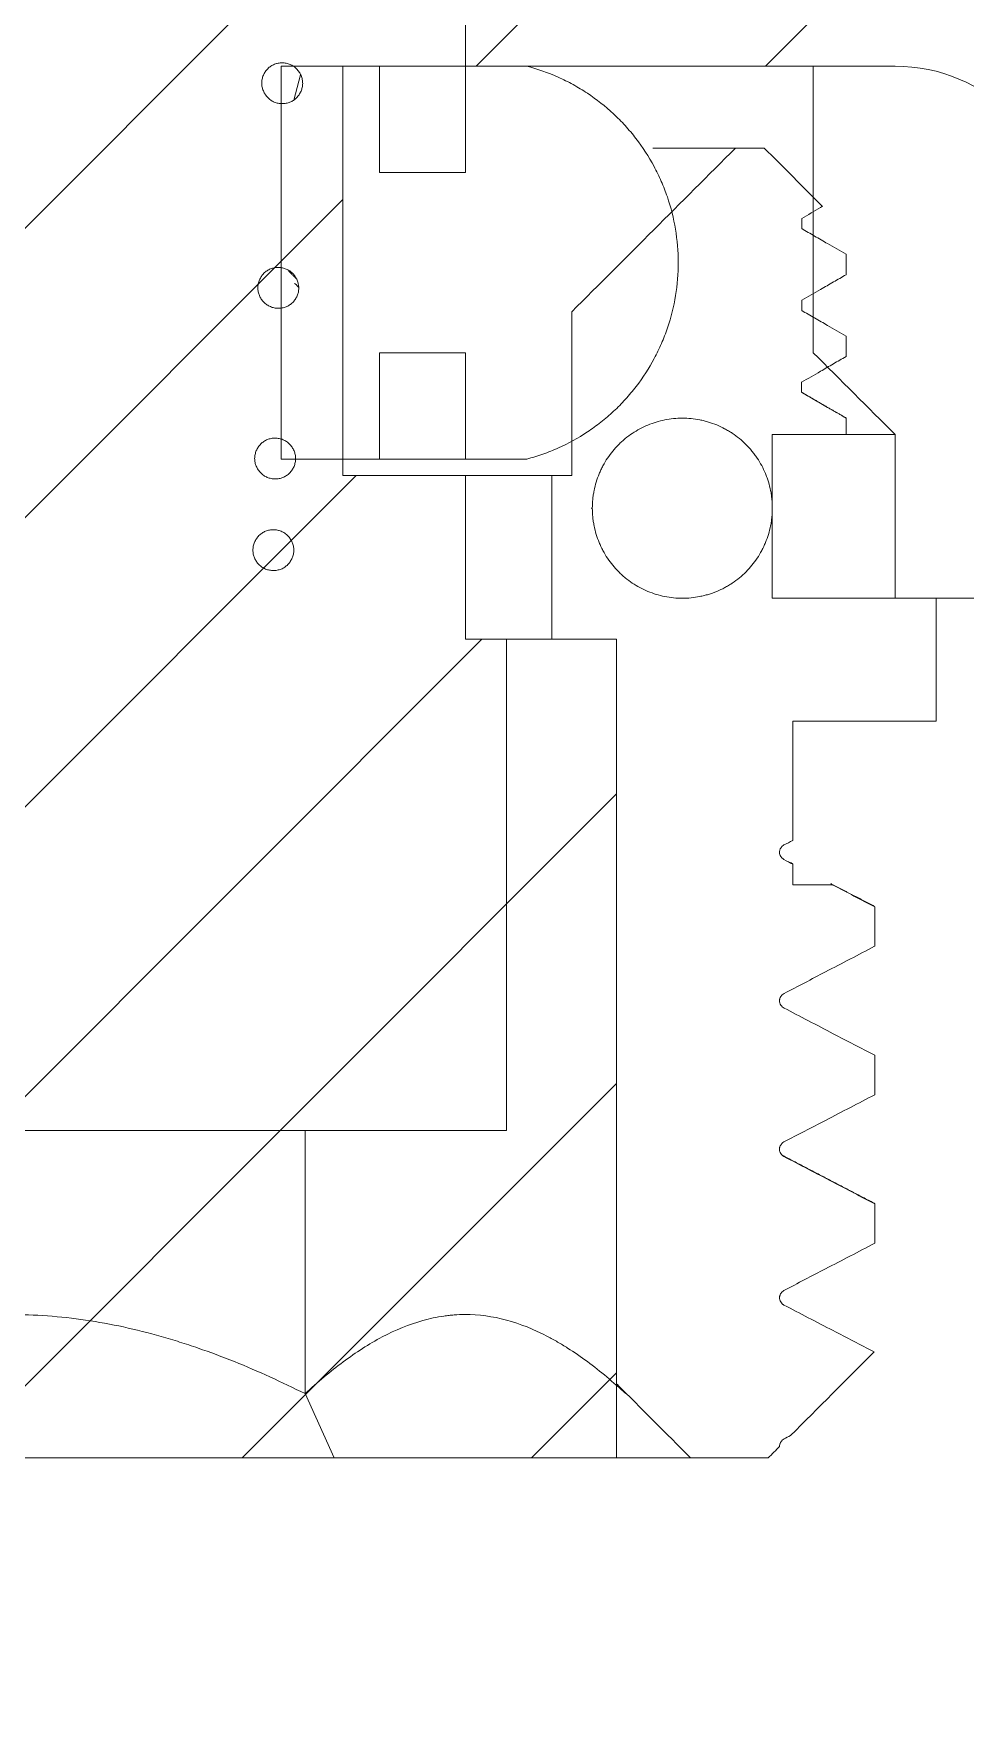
# Model space of a CAD drawing. Extents: x 13676 to 14719, y -16741 to -16132.
# Drawn here: x 13751.89 to 13763.28, y -16446.49 to -16425.95 of the extents above; entities that cross this region are included whole.
import ezdxf

# ---------------------------------------------------------------- set-up
doc = ezdxf.new("R2010")
doc.units = 0
doc.header["$MEASUREMENT"] = 0
doc.layers.get('0').update_dxf_attribs({"color": 3, "linetype": 'CONTINUOUS'})
doc.layers.add('5', color=2, linetype='CONTINUOUS', lineweight=9)
pattern_1 = [(45, (2654.681, -18.976), (-1.76776695, 1.76776695), [])]

# ---------------------------------------------------------------- blocks, each defined once
blk = doc.blocks.new('HATCH9')
at = {"color": 155, "lineweight": 13}
for p, q in [((761.11, 554.762), (761.189, 555.056)), ((767.759, 540.937), (767.842, 541.248)), ((761.579, 537.194), (761.707, 537.671))]:
    blk.add_line(p, q, dxfattribs=at)

msp = doc.modelspace()

# ---------------------------------------------------------------- hatches: boundary and pattern name
at = {"layer": '5'}
h = msp.add_hatch(dxfattribs=at)
h.set_pattern_fill('ANSI31', color=10, scale=20)
h.set_pattern_definition(pattern_1)
edge = h.paths.add_edge_path()
edge.add_line((13758.925, -16413.344), (13758.423, -16413.344))
edge.add_line((13758.423, -16413.344), (13749.4, -16413.344))
edge.add_line((13749.4, -16413.344), (13745.426, -16413.344))
edge.add_line((13745.426, -16413.344), (13744.925, -16413.344))
edge.add_line((13744.925, -16413.344), (13745.804, -16408.144))
edge.add_line((13745.804, -16408.144), (13678.225, -16408.144))
edge.add_line((13678.225, -16408.144), (13678.225, -16414.183))
edge.add_spline(control_points=[(13678.225, -16414.183), (13678.353, -16414.878), (13678.513, -16415.563), (13678.9, -16416.908), (13679.128, -16417.569), (13679.391, -16418.218)], knot_values=[0, 0, 0, 0, 0.5, 0.5, 1, 1, 1, 1], degree=3, periodic=0)
edge.add_spline(control_points=[(13679.392, -16418.218), (13679.63, -16418.806), (13679.86, -16419.397), (13680.303, -16420.586), (13680.515, -16421.184), (13680.719, -16421.785)], knot_values=[0, 0, 0, 0, 0.5, 0.5, 1, 1, 1, 1], degree=3, periodic=0)
edge.add_line((13680.719, -16421.785), (13684.53, -16422.595))
edge.add_line((13684.53, -16422.595), (13684.726, -16422.637))
edge.add_line((13684.726, -16422.637), (13687.465, -16423.219))
edge.add_line((13687.465, -16423.219), (13685.594, -16432.022))
edge.add_line((13685.594, -16432.022), (13685.718, -16432.049))
edge.add_line((13685.718, -16432.049), (13687.154, -16432.354))
edge.add_ellipse((13697.155, -16414.251), major_axis=(4.368, 20.549), ratio=0.852477, start_angle=160.3628, end_angle=161.6262)
edge.add_line((13687.488, -16432.579), (13687.477, -16432.629))
edge.add_ellipse((13698.053, -16414.442), major_axis=(4.374, 20.58), ratio=0.999649, start_angle=161.8156, end_angle=198.2321)
edge.add_line((13700.335, -16435.357), (13700.343, -16435.317))
edge.add_ellipse((13698.809, -16414.603), major_axis=(-4.368, -20.55), ratio=0.878966, start_angle=18.3298, end_angle=19.6391)
edge.add_line((13700.766, -16435.247), (13702.211, -16435.554))
edge.add_line((13702.211, -16435.554), (13704.082, -16426.751))
edge.add_line((13704.082, -16426.751), (13706.83, -16427.335))
edge.add_line((13706.83, -16427.335), (13707.026, -16427.377))
edge.add_line((13707.026, -16427.377), (13709.47, -16427.896))
edge.add_line((13709.47, -16427.896), (13708.564, -16432.16))
edge.add_spline(control_points=[(13708.564, -16432.16), (13709.315, -16431.893), (13710.076, -16431.658), (13711.04, -16431.406), (13711.233, -16431.357), (13711.62, -16431.265), (13711.815, -16431.22), (13712.398, -16431.094), (13712.789, -16431.018), (13713.378, -16430.916), (13713.574, -16430.884), (13713.969, -16430.825), (13714.166, -16430.797), (13714.758, -16430.721), (13715.154, -16430.679), (13716.342, -16430.577), (13717.137, -16430.543), (13717.934, -16430.543)], knot_values=[0, 0, 0, 0, 0.25, 0.25, 0.3125, 0.3125, 0.375, 0.375, 0.5, 0.5, 0.5625, 0.5625, 0.625, 0.625, 0.75, 0.75, 1, 1, 1, 1], degree=3, periodic=0)
edge.add_spline(control_points=[(13727.44, -16430.543), (13724.271, -16430.543), (13721.102, -16430.543), (13717.934, -16430.543)], knot_values=[0, 0, 0, 0, 1, 1, 1, 1], degree=3, periodic=0)
edge.add_spline(control_points=[(13727.44, -16430.543), (13728.446, -16430.543), (13729.452, -16430.554), (13731.464, -16430.596), (13732.469, -16430.627), (13734.48, -16430.71), (13735.485, -16430.762), (13737.494, -16430.887), (13738.498, -16430.96), (13739.5, -16431.044)], knot_values=[0, 0, 0, 0, 0.25, 0.25, 0.5, 0.5, 0.75, 0.75, 1, 1, 1, 1], degree=3, periodic=0)
edge.add_line((13739.5, -16431.044), (13739.925, -16431.044))
edge.add_line((13739.925, -16431.044), (13739.925, -16419.144))
edge.add_arc((13741.925, -16419.144), 2, 90, 180, ccw=False)
edge.add_line((13741.925, -16417.144), (13745.426, -16417.144))
edge.add_line((13745.426, -16417.144), (13754.42, -16417.144))
edge.add_line((13754.42, -16417.144), (13758.423, -16417.144))
edge.add_line((13758.423, -16417.144), (13759.638, -16417.144))
edge.add_line((13759.638, -16417.144), (13758.925, -16413.344))
h = msp.add_hatch(dxfattribs=at)
h.set_pattern_fill('ANSI31', color=10, scale=20)
h.set_pattern_definition(pattern_1)
edge = h.paths.add_edge_path()
edge.add_line((13805.925, -16408.144), (13757.925, -16408.144))
edge.add_line((13757.925, -16408.144), (13757.925, -16411.344))
edge.add_line((13757.925, -16411.344), (13758.925, -16411.344))
edge.add_arc((13758.925, -16413.344), 2, 10.6376, 90, ccw=False)
edge.add_line((13760.89, -16412.974), (13762.425, -16421.144))
edge.add_line((13762.425, -16421.144), (13761.424, -16421.144))
edge.add_line((13761.424, -16421.144), (13741.425, -16421.144))
edge.add_line((13741.425, -16421.144), (13741.425, -16426.344))
edge.add_line((13741.425, -16426.344), (13742.426, -16426.344))
edge.add_line((13742.426, -16426.344), (13745.85, -16426.344))
edge.add_line((13745.85, -16426.344), (13746.677, -16426.344))
edge.add_line((13746.677, -16426.344), (13748.177, -16426.344))
edge.add_line((13748.177, -16426.344), (13748.177, -16431.344))
edge.add_line((13748.177, -16431.344), (13746.677, -16431.344))
edge.add_line((13746.677, -16431.344), (13746.677, -16433.344))
edge.add_line((13746.677, -16433.344), (13746.176, -16433.344))
edge.add_line((13746.176, -16433.344), (13744.978, -16433.344))
edge.add_line((13744.978, -16433.344), (13744.978, -16443.344))
edge.add_line((13744.978, -16443.344), (13759.019, -16443.344))
edge.add_line((13759.019, -16443.344), (13759.019, -16433.344))
edge.add_line((13759.019, -16433.344), (13758.229, -16433.344))
edge.add_line((13758.229, -16433.344), (13757.673, -16433.344))
edge.add_line((13757.673, -16433.344), (13757.173, -16433.344))
edge.add_line((13757.173, -16433.344), (13757.173, -16431.344))
edge.add_line((13757.173, -16431.344), (13755.672, -16431.344))
edge.add_line((13755.672, -16431.344), (13755.672, -16426.344))
edge.add_line((13755.672, -16426.344), (13757.173, -16426.344))
edge.add_line((13757.173, -16426.344), (13757.923, -16426.344))
edge.add_line((13757.923, -16426.344), (13761.424, -16426.344))
edge.add_line((13761.424, -16426.344), (13762.425, -16426.344))
edge.add_arc((13762.425, -16428.344), 2, 0, 90, ccw=False)
edge.add_line((13764.425, -16428.344), (13764.425, -16431.037))
edge.add_spline(control_points=[(13764.425, -16431.037), (13765.421, -16430.955), (13766.917, -16430.847), (13768.414, -16430.762), (13769.413, -16430.711), (13769.912, -16430.688), (13771.411, -16430.626), (13772.41, -16430.595), (13774.41, -16430.554), (13775.41, -16430.543), (13776.41, -16430.543)], knot_values=[0, 0, 0, 0, 0.25, 0.375, 0.375, 0.5, 0.5, 0.75, 0.75, 1, 1, 1, 1], degree=3, periodic=0)
edge.add_spline(control_points=[(13791.925, -16430.543), (13786.753, -16430.543), (13781.581, -16430.543), (13776.41, -16430.543)], knot_values=[0, 0, 0, 0, 1, 1, 1, 1], degree=3, periodic=0)
edge.add_spline(control_points=[(13807.725, -16442.343), (13807.725, -16442.116), (13807.705, -16441.665), (13807.647, -16441.221), (13807.57, -16440.78), (13807.522, -16440.56), (13807.436, -16440.234), (13807.39, -16440.071), (13807.338, -16439.909), (13807.303, -16439.802), (13807.284, -16439.748), (13807.19, -16439.48), (13807.106, -16439.27), (13806.924, -16438.858), (13806.826, -16438.656), (13806.614, -16438.259), (13806.502, -16438.065), (13806.323, -16437.778), (13806.262, -16437.683), (13806.136, -16437.495), (13806.071, -16437.402), (13805.741, -16436.941), (13805.456, -16436.593), (13804.854, -16435.93), (13804.537, -16435.615), (13803.872, -16435.015), (13803.526, -16434.729), (13803.121, -16434.423), (13803.076, -16434.389), (13802.986, -16434.322), (13802.94, -16434.288), (13802.803, -16434.189), (13802.527, -16433.993), (13802.247, -16433.806), (13801.681, -16433.443), (13801.296, -16433.215), (13800.514, -16432.787), (13800.116, -16432.587), (13799.307, -16432.211), (13798.897, -16432.036), (13798.063, -16431.712), (13797.64, -16431.562), (13797.103, -16431.392), (13796.995, -16431.358), (13796.779, -16431.294), (13796.455, -16431.199), (13796.13, -16431.113), (13795.477, -16430.953), (13795.04, -16430.86), (13794.16, -16430.708), (13793.717, -16430.648), (13793.048, -16430.587), (13792.825, -16430.571), (13792.376, -16430.549), (13792.151, -16430.543), (13791.925, -16430.543)], knot_values=[0, 0, 0, 0, 0.03125, 0.0625, 0.0625, 0.09375, 0.09375, 0.109375, 0.117188, 0.117188, 0.125, 0.125, 0.15625, 0.15625, 0.1875, 0.1875, 0.21875, 0.21875, 0.234375, 0.234375, 0.25, 0.25, 0.3125, 0.3125, 0.375, 0.375, 0.4375, 0.4375, 0.445313, 0.445313, 0.453125, 0.453125, 0.46875, 0.5, 0.5, 0.5625, 0.5625, 0.625, 0.625, 0.6875, 0.6875, 0.75, 0.75, 0.765625, 0.765625, 0.78125, 0.8125, 0.8125, 0.875, 0.875, 0.9375, 0.9375, 0.96875, 0.96875, 1, 1, 1, 1], degree=3, periodic=0)
edge.add_line((13807.725, -16442.343), (13807.725, -16446.344))
edge.add_line((13807.725, -16446.344), (13809.325, -16446.344))
edge.add_line((13809.325, -16446.344), (13809.325, -16446.844))
edge.add_spline(control_points=[(13809.325, -16446.844), (13809.492, -16447.01), (13809.659, -16447.177), (13809.825, -16447.344)], knot_values=[0, 0, 0, 0, 1, 1, 1, 1], degree=3, periodic=0)
edge.add_line((13809.825, -16447.344), (13809.825, -16452.344))
edge.add_line((13809.825, -16452.344), (13818.425, -16452.344))
edge.add_line((13818.425, -16452.344), (13818.425, -16661.729))
edge.add_line((13818.425, -16661.729), (13828.425, -16661.729))
edge.add_line((13828.425, -16661.729), (13828.425, -16452.344))
edge.add_line((13828.425, -16452.344), (13844.024, -16452.344))
edge.add_line((13844.024, -16452.344), (13844.024, -16447.344))
edge.add_spline(control_points=[(13844.024, -16447.344), (13844.191, -16447.177), (13844.357, -16447.01), (13844.524, -16446.844)], knot_values=[0, 0, 0, 0, 1, 1, 1, 1], degree=3, periodic=0)
edge.add_line((13844.524, -16446.844), (13844.524, -16446.344))
edge.add_line((13844.524, -16446.344), (13846.124, -16446.344))
edge.add_line((13846.124, -16446.344), (13846.124, -16423.344))
edge.add_line((13846.124, -16423.344), (13805.925, -16423.344))
edge.add_line((13805.925, -16423.344), (13805.925, -16408.144))

# ---------------------------------------------------------------- linework, layer by layer
at = {"linetype": 'Continuous', "lineweight": 18}
for p, q in [((13757.173, -16425.344), (13757.173, -16426.344)), ((13754.921, -16426.344), (13756.122, -16426.344)), ((13754.921, -16431.144), (13754.921, -16426.344)), ((13755.672, -16426.344), (13755.672, -16431.344)), ((13757.173, -16426.344), (13755.672, -16426.344)), ((13756.122, -16426.344), (13756.122, -16427.644)), ((13757.173, -16427.644), (13757.173, -16426.344)), ((13757.173, -16426.344), (13757.923, -16426.344)), ((13757.923, -16426.344), (13761.424, -16426.344)), ((13761.424, -16429.844), (13761.424, -16426.344)), ((13761.424, -16426.344), (13762.425, -16426.344)), ((13759.462, -16427.344), (13760.473, -16427.344)), ((13760.473, -16427.344), (13760.823, -16427.344)), ((13756.122, -16427.644), (13757.173, -16427.644)), ((13761.282, -16428.204), (13761.282, -16428.328)), ((13761.824, -16428.641), (13761.824, -16428.892)), ((13761.824, -16428.892), (13761.824, -16428.892)), ((13761.282, -16429.204), (13761.282, -16429.328)), ((13758.473, -16431.344), (13758.473, -16429.344)), ((13761.824, -16429.641), (13761.824, -16429.891)), ((13756.122, -16429.844), (13756.122, -16431.144)), ((13757.173, -16429.844), (13756.122, -16429.844)), ((13757.173, -16431.144), (13757.173, -16429.844)), ((13761.281, -16430.201), (13761.281, -16430.204)), ((13761.281, -16430.201), (13761.281, -16430.328)), ((13759.825, -16430.644), (13759.804, -16430.644)), ((13761.824, -16430.641), (13761.823, -16430.642)), ((13761.824, -16430.641), (13761.824, -16430.844)), ((13760.923, -16430.844), (13760.923, -16432.844)), ((13761.824, -16430.844), (13760.923, -16430.844)), ((13761.823, -16430.844), (13762.424, -16430.844)), ((13762.424, -16432.844), (13762.424, -16430.844)), ((13756.122, -16431.144), (13754.921, -16431.144)), ((13756.122, -16431.144), (13757.173, -16431.144)), ((13757.923, -16431.144), (13757.173, -16431.144)), ((13755.672, -16431.344), (13757.173, -16431.344)), ((13758.229, -16431.344), (13757.173, -16431.344)), ((13757.173, -16431.344), (13757.173, -16433.344)), ((13758.229, -16433.344), (13758.229, -16431.344)), ((13758.229, -16431.344), (13758.473, -16431.344)), ((13759.804, -16432.844), (13759.825, -16432.844)), ((13760.923, -16432.844), (13762.924, -16432.844)), ((13764.273, -16432.844), (13762.424, -16432.844)), ((13762.924, -16432.844), (13762.924, -16434.344)), ((13757.173, -16433.344), (13757.673, -16433.344)), ((13757.673, -16433.344), (13758.229, -16433.344)), ((13757.673, -16433.344), (13757.673, -16439.344)), ((13759.019, -16433.344), (13758.229, -16433.344)), ((13759.019, -16442.439), (13759.019, -16433.344)), ((13761.174, -16434.344), (13761.174, -16435.801)), ((13762.924, -16434.344), (13761.174, -16434.344)), ((13761.174, -16436.092), (13761.174, -16436.344)), ((13761.174, -16436.344), (13761.657, -16436.344)), ((13761.657, -16436.344), (13761.666, -16436.344)), ((13761.657, -16436.344), (13761.657, -16436.344)), ((13762.174, -16436.613), (13762.174, -16437.095)), ((13762.173, -16437.095), (13762.174, -16437.095)), ((13762.174, -16438.427), (13762.174, -16438.909)), ((13757.673, -16439.344), (13746.176, -16439.344)), ((13755.212, -16442.56), (13755.212, -16439.343)), ((13761.065, -16439.663), (13761.065, -16439.664)), ((13762.174, -16440.241), (13762.174, -16440.723)), ((13761.065, -16441.299), (13761.065, -16441.299)), ((13761.065, -16441.477), (13761.065, -16441.477)), ((13762.16, -16442.044), (13762.166, -16442.051)), ((13761.012, -16443.205), (13761.012, -16443.205)), ((13761.066, -16443.113), (13761.066, -16443.113)), ((13761.145, -16443.073), (13761.145, -16443.072)), ((13755.568, -16443.344), (13743.926, -16443.344)), ((13755.568, -16443.344), (13759.923, -16443.344)), ((13760.873, -16443.344), (13759.923, -16443.344))]:
    msp.add_line(p, q, dxfattribs=at)
at = {"linetype": 'Continuous', "lineweight": 13}
for p, q in [((13758.723, -16431.744), (13758.707, -16431.744)), ((13755.212, -16442.56), (13755.568, -16443.344))]:
    msp.add_line(p, q, dxfattribs=at)
at = {"linetype": 'Continuous', "lineweight": 18}
msp.add_arc((13762.425, -16428.344), 2, 0, 90, dxfattribs=at)
at = {"linetype": 'Continuous', "lineweight": 13}
msp.add_open_spline([(13776.41, -16430.543), (13776.399, -16430.543), (13776.347, -16430.54), (13776.248, -16430.535), (13776.159, -16430.53), (13776.109, -16430.527), (13775.942, -16430.516), (13775.81, -16430.507), (13775.633, -16430.491), (13775.597, -16430.488), (13775.524, -16430.481), (13775.414, -16430.47), (13775.223, -16430.447), (13775.066, -16430.425), (13774.907, -16430.4), (13774.827, -16430.386), (13774.584, -16430.34), (13774.42, -16430.304), (13774.169, -16430.238), (13774.084, -16430.214), (13773.912, -16430.163), (13773.651, -16430.08), (13773.377, -16429.978), (13772.995, -16429.823), (13772.796, -16429.737), (13772.483, -16429.592), (13772.376, -16429.541), (13772.156, -16429.435), (13772.044, -16429.38), (13771.698, -16429.206), (13771.457, -16429.08), (13771.076, -16428.877), (13770.946, -16428.808), (13770.681, -16428.663), (13770.545, -16428.589), (13770.129, -16428.358), (13769.84, -16428.196), (13769.239, -16427.855), (13768.302, -16427.32), (13767.265, -16426.726), (13766.166, -16426.113), (13765.789, -16425.905), (13765.013, -16425.486), (13764.615, -16425.274), (13763.796, -16424.851), (13763.376, -16424.639), (13762.511, -16424.216), (13762.067, -16424.005), (13761.151, -16423.588), (13760.68, -16423.382), (13759.704, -16422.978), (13759.2, -16422.779), (13758.414, -16422.494), (13758.147, -16422.401), (13757.601, -16422.22), (13757.323, -16422.132), (13756.754, -16421.963), (13756.464, -16421.882), (13755.87, -16421.731), (13755.566, -16421.66), (13755.246, -16421.594), (13755.235, -16421.591), (13755.224, -16421.589)], degree=3, knots=[0, 0, 0, 0, 0.033204, 0.054205, 0.054205, 0.075206, 0.075206, 0.117209, 0.117209, 0.12771, 0.12771, 0.13821, 0.159212, 0.180213, 0.180213, 0.201214, 0.201214, 0.243217, 0.243217, 0.264218, 0.264218, 0.28522, 0.327222, 0.327222, 0.369225, 0.369225, 0.390226, 0.390226, 0.411228, 0.411228, 0.45323, 0.45323, 0.474232, 0.474232, 0.495233, 0.495233, 0.537236, 0.537236, 0.579238, 0.663244, 0.663244, 0.705246, 0.705246, 0.747249, 0.747249, 0.789252, 0.789252, 0.831254, 0.831254, 0.873257, 0.873257, 0.91526, 0.91526, 0.936261, 0.936261, 0.957262, 0.957262, 0.978264, 0.978264, 0.999265, 0.999265, 1, 1, 1, 1], dxfattribs=at)
at = {"linetype": 'Continuous', "lineweight": 18}
for points, knots in [([(13754.682, -16426.551), (13754.682, -16426.534), (13754.684, -16426.518), (13754.691, -16426.486), (13754.696, -16426.47), (13754.706, -16426.448), (13754.709, -16426.44), (13754.717, -16426.426), (13754.721, -16426.419), (13754.735, -16426.399), (13754.745, -16426.386), (13754.768, -16426.363), (13754.781, -16426.352), (13754.801, -16426.339), (13754.808, -16426.335), (13754.823, -16426.327), (13754.83, -16426.324), (13754.853, -16426.315), (13754.869, -16426.31), (13754.901, -16426.305), (13754.917, -16426.303), (13754.95, -16426.304), (13754.966, -16426.305), (13754.99, -16426.31), (13754.998, -16426.312), (13755.014, -16426.317), (13755.029, -16426.322), (13755.044, -16426.329), (13755.058, -16426.337), (13755.065, -16426.341), (13755.086, -16426.355), (13755.098, -16426.366), (13755.115, -16426.383), (13755.12, -16426.389), (13755.131, -16426.402), (13755.135, -16426.409), (13755.149, -16426.429), (13755.157, -16426.444), (13755.166, -16426.466), (13755.169, -16426.474), (13755.174, -16426.49), (13755.176, -16426.497), (13755.181, -16426.521), (13755.183, -16426.538), (13755.183, -16426.554)], [0, 0, 0, 0, 0.0625, 0.0625, 0.125, 0.125, 0.15625, 0.15625, 0.1875, 0.1875, 0.25, 0.25, 0.3125, 0.3125, 0.34375, 0.34375, 0.375, 0.375, 0.4375, 0.4375, 0.5, 0.5, 0.5625, 0.5625, 0.59375, 0.59375, 0.625, 0.65625, 0.65625, 0.6875, 0.6875, 0.75, 0.75, 0.78125, 0.78125, 0.8125, 0.8125, 0.875, 0.875, 0.90625, 0.90625, 0.9375, 0.9375, 1, 1, 1, 1]), ([(13757.923, -16426.344), (13758.055, -16426.378), (13758.182, -16426.423), (13758.367, -16426.506), (13758.458, -16426.551), (13758.547, -16426.603), (13758.605, -16426.638), (13758.634, -16426.656), (13758.777, -16426.751), (13758.883, -16426.834), (13759.031, -16426.972), (13759.103, -16427.045), (13759.17, -16427.121), (13759.214, -16427.174), (13759.235, -16427.2), (13759.34, -16427.336), (13759.413, -16427.449), (13759.509, -16427.628), (13759.554, -16427.719), (13759.593, -16427.814), (13759.617, -16427.877), (13759.629, -16427.909), (13759.684, -16428.071), (13759.75, -16428.334), (13759.773, -16428.604), (13759.773, -16428.878), (13759.762, -16429.014), (13759.718, -16429.28), (13759.686, -16429.412), (13759.631, -16429.574), (13759.619, -16429.606), (13759.594, -16429.67), (13759.581, -16429.701), (13759.541, -16429.794), (13759.511, -16429.855), (13759.416, -16430.034), (13759.342, -16430.148), (13759.238, -16430.283), (13759.217, -16430.31), (13759.173, -16430.362), (13759.15, -16430.388), (13759.082, -16430.464), (13759.01, -16430.537), (13758.933, -16430.605), (13758.881, -16430.649), (13758.855, -16430.671), (13758.774, -16430.735), (13758.719, -16430.774), (13758.55, -16430.887), (13758.432, -16430.952), (13758.277, -16431.021), (13758.246, -16431.035), (13758.182, -16431.06), (13758.15, -16431.072), (13758.053, -16431.106), (13757.988, -16431.126), (13757.923, -16431.144)], [0, 0, 0, 0, 0.0625, 0.0625, 0.09375, 0.109375, 0.109375, 0.125, 0.125, 0.1875, 0.1875, 0.21875, 0.234375, 0.234375, 0.25, 0.25, 0.3125, 0.3125, 0.34375, 0.359375, 0.359375, 0.375, 0.375, 0.4375, 0.5, 0.5, 0.5625, 0.5625, 0.625, 0.625, 0.640625, 0.640625, 0.65625, 0.65625, 0.6875, 0.6875, 0.75, 0.75, 0.765625, 0.765625, 0.78125, 0.78125, 0.8125, 0.828125, 0.828125, 0.84375, 0.84375, 0.875, 0.875, 0.9375, 0.9375, 0.953125, 0.953125, 0.96875, 0.96875, 1, 1, 1, 1]), ([(13755.183, -16426.554), (13755.183, -16426.57), (13755.181, -16426.587), (13755.174, -16426.619), (13755.169, -16426.634), (13755.16, -16426.657), (13755.156, -16426.664), (13755.148, -16426.679), (13755.144, -16426.686), (13755.13, -16426.706), (13755.12, -16426.719), (13755.097, -16426.742), (13755.084, -16426.753), (13755.064, -16426.766), (13755.057, -16426.77), (13755.043, -16426.778), (13755.035, -16426.781), (13755.012, -16426.79), (13754.997, -16426.795), (13754.965, -16426.8), (13754.948, -16426.802), (13754.915, -16426.801), (13754.899, -16426.8), (13754.875, -16426.795), (13754.867, -16426.793), (13754.851, -16426.788), (13754.836, -16426.783), (13754.821, -16426.776), (13754.807, -16426.768), (13754.8, -16426.764), (13754.78, -16426.75), (13754.767, -16426.739), (13754.75, -16426.722), (13754.745, -16426.716), (13754.735, -16426.703), (13754.73, -16426.696), (13754.716, -16426.676), (13754.709, -16426.661), (13754.699, -16426.639), (13754.696, -16426.631), (13754.691, -16426.615), (13754.689, -16426.607), (13754.684, -16426.583), (13754.682, -16426.567), (13754.682, -16426.551)], [0, 0, 0, 0, 0.0625, 0.0625, 0.125, 0.125, 0.15625, 0.15625, 0.1875, 0.1875, 0.25, 0.25, 0.3125, 0.3125, 0.34375, 0.34375, 0.375, 0.375, 0.4375, 0.4375, 0.5, 0.5, 0.5625, 0.5625, 0.59375, 0.59375, 0.625, 0.65625, 0.65625, 0.6875, 0.6875, 0.75, 0.75, 0.78125, 0.78125, 0.8125, 0.8125, 0.875, 0.875, 0.90625, 0.90625, 0.9375, 0.9375, 1, 1, 1, 1]), ([(13761.537, -16428.057), (13761.529, -16428.062), (13761.521, -16428.066), (13761.436, -16428.115), (13761.359, -16428.16), (13761.282, -16428.204)], [0, 0, 0, 0, 0.096657, 0.096657, 1, 1, 1, 1]), ([(13761.282, -16428.328), (13761.335, -16428.359), (13761.388, -16428.389), (13761.493, -16428.45), (13761.546, -16428.481), (13761.674, -16428.555), (13761.749, -16428.598), (13761.824, -16428.641)], [0, 0, 0, 0, 0.292484, 0.292484, 0.584969, 0.584969, 1, 1, 1, 1]), ([(13754.635, -16429.05), (13754.635, -16429.034), (13754.637, -16429.017), (13754.643, -16428.986), (13754.648, -16428.97), (13754.658, -16428.948), (13754.662, -16428.94), (13754.669, -16428.926), (13754.674, -16428.919), (13754.687, -16428.898), (13754.698, -16428.886), (13754.721, -16428.862), (13754.733, -16428.852), (13754.754, -16428.839), (13754.761, -16428.834), (13754.775, -16428.827), (13754.783, -16428.823), (13754.805, -16428.814), (13754.821, -16428.81), (13754.853, -16428.804), (13754.87, -16428.803), (13754.902, -16428.803), (13754.919, -16428.805), (13754.943, -16428.81), (13754.951, -16428.812), (13754.966, -16428.817), (13754.982, -16428.822), (13754.996, -16428.829), (13755.011, -16428.837), (13755.018, -16428.841), (13755.038, -16428.855), (13755.05, -16428.865), (13755.067, -16428.883), (13755.073, -16428.889), (13755.083, -16428.902), (13755.088, -16428.909), (13755.101, -16428.929), (13755.109, -16428.943), (13755.119, -16428.966), (13755.121, -16428.974), (13755.126, -16428.989), (13755.128, -16428.997), (13755.133, -16429.021), (13755.135, -16429.037), (13755.135, -16429.054)], [0, 0, 0, 0, 0.0625, 0.0625, 0.125, 0.125, 0.15625, 0.15625, 0.1875, 0.1875, 0.25, 0.25, 0.3125, 0.3125, 0.34375, 0.34375, 0.375, 0.375, 0.4375, 0.4375, 0.5, 0.5, 0.5625, 0.5625, 0.59375, 0.59375, 0.625, 0.65625, 0.65625, 0.6875, 0.6875, 0.75, 0.75, 0.78125, 0.78125, 0.8125, 0.8125, 0.875, 0.875, 0.90625, 0.90625, 0.9375, 0.9375, 1, 1, 1, 1]), ([(13755.135, -16429.054), (13755.135, -16429.07), (13755.133, -16429.087), (13755.127, -16429.119), (13755.122, -16429.134), (13755.112, -16429.157), (13755.109, -16429.164), (13755.101, -16429.179), (13755.096, -16429.186), (13755.083, -16429.206), (13755.073, -16429.219), (13755.049, -16429.242), (13755.037, -16429.252), (13755.017, -16429.266), (13755.01, -16429.27), (13754.995, -16429.278), (13754.987, -16429.281), (13754.965, -16429.29), (13754.949, -16429.294), (13754.917, -16429.3), (13754.9, -16429.301), (13754.868, -16429.301), (13754.852, -16429.299), (13754.827, -16429.295), (13754.819, -16429.293), (13754.804, -16429.288), (13754.788, -16429.282), (13754.774, -16429.275), (13754.759, -16429.268), (13754.752, -16429.263), (13754.732, -16429.249), (13754.72, -16429.239), (13754.703, -16429.221), (13754.697, -16429.215), (13754.687, -16429.202), (13754.682, -16429.196), (13754.669, -16429.175), (13754.661, -16429.161), (13754.651, -16429.138), (13754.649, -16429.131), (13754.644, -16429.115), (13754.642, -16429.107), (13754.637, -16429.083), (13754.635, -16429.067), (13754.635, -16429.05)], [0, 0, 0, 0, 0.0625, 0.0625, 0.125, 0.125, 0.15625, 0.15625, 0.1875, 0.1875, 0.25, 0.25, 0.3125, 0.3125, 0.34375, 0.34375, 0.375, 0.375, 0.4375, 0.4375, 0.5, 0.5, 0.5625, 0.5625, 0.59375, 0.59375, 0.625, 0.65625, 0.65625, 0.6875, 0.6875, 0.75, 0.75, 0.78125, 0.78125, 0.8125, 0.8125, 0.875, 0.875, 0.90625, 0.90625, 0.9375, 0.9375, 1, 1, 1, 1]), ([(13761.824, -16428.892), (13761.773, -16428.921), (13761.722, -16428.951), (13761.618, -16429.01), (13761.565, -16429.041), (13761.436, -16429.115), (13761.359, -16429.16), (13761.282, -16429.204)], [0, 0, 0, 0, 0.282902, 0.282902, 0.574555, 0.574555, 1, 1, 1, 1]), ([(13761.282, -16429.328), (13761.335, -16429.359), (13761.388, -16429.389), (13761.493, -16429.45), (13761.546, -16429.481), (13761.674, -16429.555), (13761.749, -16429.598), (13761.824, -16429.641)], [0, 0, 0, 0, 0.292503, 0.292503, 0.585006, 0.585006, 1, 1, 1, 1]), ([(13761.824, -16429.891), (13761.772, -16429.921), (13761.721, -16429.95), (13761.617, -16430.01), (13761.564, -16430.041), (13761.435, -16430.116), (13761.358, -16430.16), (13761.281, -16430.204)], [0, 0, 0, 0, 0.283896, 0.283896, 0.575151, 0.575151, 1, 1, 1, 1]), ([(13761.281, -16430.328), (13761.333, -16430.359), (13761.386, -16430.389), (13761.491, -16430.45), (13761.544, -16430.481), (13761.673, -16430.555), (13761.748, -16430.598), (13761.823, -16430.642)], [0, 0, 0, 0, 0.289092, 0.289092, 0.584207, 0.584207, 1, 1, 1, 1]), ([(13758.723, -16431.744), (13758.723, -16431.708), (13758.725, -16431.672), (13758.73, -16431.618), (13758.732, -16431.6), (13758.738, -16431.564), (13758.741, -16431.546), (13758.758, -16431.458), (13758.779, -16431.389), (13758.814, -16431.306), (13758.821, -16431.29), (13758.836, -16431.257), (13758.845, -16431.241), (13758.87, -16431.193), (13758.889, -16431.162), (13758.948, -16431.073), (13758.994, -16431.017), (13759.058, -16430.953), (13759.071, -16430.941), (13759.098, -16430.916), (13759.112, -16430.905), (13759.153, -16430.87), (13759.211, -16430.828), (13759.272, -16430.791), (13759.336, -16430.757), (13759.369, -16430.741), (13759.469, -16430.7), (13759.537, -16430.679), (13759.643, -16430.658), (13759.679, -16430.652), (13759.751, -16430.645), (13759.787, -16430.644), (13759.895, -16430.644), (13759.966, -16430.65), (13760.055, -16430.668), (13760.072, -16430.672), (13760.107, -16430.681), (13760.125, -16430.686), (13760.177, -16430.701), (13760.244, -16430.725), (13760.325, -16430.764), (13760.372, -16430.79), (13760.403, -16430.809), (13760.419, -16430.818), (13760.494, -16430.869), (13760.549, -16430.914), (13760.626, -16430.99), (13760.65, -16431.017), (13760.684, -16431.059), (13760.696, -16431.073), (13760.717, -16431.102), (13760.728, -16431.117), (13760.778, -16431.191), (13760.811, -16431.255), (13760.846, -16431.338), (13760.852, -16431.354), (13760.865, -16431.388), (13760.87, -16431.406), (13760.886, -16431.458), (13760.9, -16431.51), (13760.909, -16431.564), (13760.914, -16431.6), (13760.916, -16431.618), (13760.922, -16431.672), (13760.923, -16431.708), (13760.923, -16431.744)], [0, 0, 0, 0, 0.03125, 0.03125, 0.046875, 0.046875, 0.0625, 0.0625, 0.125, 0.125, 0.140625, 0.140625, 0.15625, 0.15625, 0.1875, 0.1875, 0.25, 0.25, 0.265625, 0.265625, 0.28125, 0.28125, 0.3125, 0.34375, 0.34375, 0.375, 0.375, 0.4375, 0.4375, 0.46875, 0.46875, 0.5, 0.5, 0.5625, 0.5625, 0.578125, 0.578125, 0.59375, 0.59375, 0.625, 0.65625, 0.671875, 0.671875, 0.6875, 0.6875, 0.75, 0.75, 0.78125, 0.78125, 0.796875, 0.796875, 0.8125, 0.8125, 0.875, 0.875, 0.890625, 0.890625, 0.90625, 0.90625, 0.9375, 0.953125, 0.953125, 0.96875, 0.96875, 1, 1, 1, 1]), ([(13754.596, -16431.136), (13754.596, -16431.119), (13754.598, -16431.103), (13754.605, -16431.071), (13754.61, -16431.055), (13754.619, -16431.033), (13754.623, -16431.025), (13754.631, -16431.011), (13754.635, -16431.004), (13754.649, -16430.984), (13754.659, -16430.971), (13754.682, -16430.947), (13754.695, -16430.937), (13754.715, -16430.924), (13754.722, -16430.919), (13754.736, -16430.912), (13754.744, -16430.908), (13754.767, -16430.899), (13754.782, -16430.895), (13754.814, -16430.889), (13754.831, -16430.888), (13754.864, -16430.888), (13754.88, -16430.89), (13754.904, -16430.894), (13754.912, -16430.896), (13754.928, -16430.901), (13754.943, -16430.906), (13754.958, -16430.913), (13754.972, -16430.921), (13754.979, -16430.925), (13754.999, -16430.939), (13755.012, -16430.95), (13755.029, -16430.967), (13755.034, -16430.973), (13755.045, -16430.986), (13755.049, -16430.993), (13755.063, -16431.013), (13755.071, -16431.027), (13755.08, -16431.05), (13755.083, -16431.058), (13755.088, -16431.073), (13755.09, -16431.081), (13755.095, -16431.105), (13755.097, -16431.121), (13755.097, -16431.138)], [0, 0, 0, 0, 0.0625, 0.0625, 0.125, 0.125, 0.15625, 0.15625, 0.1875, 0.1875, 0.25, 0.25, 0.3125, 0.3125, 0.34375, 0.34375, 0.375, 0.375, 0.4375, 0.4375, 0.5, 0.5, 0.5625, 0.5625, 0.59375, 0.59375, 0.625, 0.65625, 0.65625, 0.6875, 0.6875, 0.75, 0.75, 0.78125, 0.78125, 0.8125, 0.8125, 0.875, 0.875, 0.90625, 0.90625, 0.9375, 0.9375, 1, 1, 1, 1]), ([(13755.097, -16431.138), (13755.097, -16431.154), (13755.095, -16431.171), (13755.088, -16431.203), (13755.083, -16431.218), (13755.074, -16431.241), (13755.07, -16431.248), (13755.062, -16431.263), (13755.058, -16431.27), (13755.045, -16431.29), (13755.034, -16431.303), (13755.011, -16431.326), (13754.999, -16431.336), (13754.978, -16431.35), (13754.971, -16431.354), (13754.957, -16431.362), (13754.949, -16431.365), (13754.926, -16431.374), (13754.911, -16431.379), (13754.879, -16431.384), (13754.862, -16431.386), (13754.83, -16431.386), (13754.813, -16431.384), (13754.789, -16431.379), (13754.781, -16431.377), (13754.766, -16431.373), (13754.75, -16431.367), (13754.735, -16431.36), (13754.721, -16431.353), (13754.714, -16431.348), (13754.694, -16431.335), (13754.681, -16431.324), (13754.664, -16431.307), (13754.659, -16431.3), (13754.649, -16431.288), (13754.644, -16431.281), (13754.63, -16431.26), (13754.623, -16431.246), (13754.613, -16431.224), (13754.61, -16431.216), (13754.605, -16431.2), (13754.603, -16431.192), (13754.598, -16431.168), (13754.596, -16431.152), (13754.596, -16431.136)], [0, 0, 0, 0, 0.0625, 0.0625, 0.125, 0.125, 0.15625, 0.15625, 0.1875, 0.1875, 0.25, 0.25, 0.3125, 0.3125, 0.34375, 0.34375, 0.375, 0.375, 0.4375, 0.4375, 0.5, 0.5, 0.5625, 0.5625, 0.59375, 0.59375, 0.625, 0.65625, 0.65625, 0.6875, 0.6875, 0.75, 0.75, 0.78125, 0.78125, 0.8125, 0.8125, 0.875, 0.875, 0.90625, 0.90625, 0.9375, 0.9375, 1, 1, 1, 1]), ([(13760.923, -16431.744), (13760.923, -16431.779), (13760.922, -16431.815), (13760.916, -16431.869), (13760.914, -16431.888), (13760.909, -16431.923), (13760.906, -16431.941), (13760.888, -16432.029), (13760.867, -16432.098), (13760.833, -16432.181), (13760.826, -16432.197), (13760.81, -16432.23), (13760.802, -16432.246), (13760.776, -16432.294), (13760.758, -16432.325), (13760.698, -16432.414), (13760.653, -16432.47), (13760.576, -16432.547), (13760.549, -16432.571), (13760.493, -16432.617), (13760.464, -16432.639), (13760.419, -16432.669), (13760.403, -16432.678), (13760.372, -16432.697), (13760.357, -16432.706), (13760.309, -16432.731), (13760.244, -16432.762), (13760.16, -16432.792), (13760.107, -16432.806), (13760.072, -16432.815), (13760.055, -16432.819), (13759.966, -16432.837), (13759.895, -16432.844), (13759.787, -16432.844), (13759.751, -16432.842), (13759.679, -16432.835), (13759.643, -16432.829), (13759.537, -16432.808), (13759.469, -16432.787), (13759.369, -16432.746), (13759.336, -16432.73), (13759.272, -16432.696), (13759.211, -16432.659), (13759.139, -16432.606), (13759.098, -16432.571), (13759.071, -16432.547), (13759.058, -16432.534), (13758.994, -16432.47), (13758.948, -16432.414), (13758.889, -16432.325), (13758.87, -16432.294), (13758.845, -16432.246), (13758.836, -16432.23), (13758.821, -16432.197), (13758.814, -16432.181), (13758.779, -16432.098), (13758.758, -16432.029), (13758.741, -16431.941), (13758.738, -16431.923), (13758.732, -16431.887), (13758.73, -16431.869), (13758.725, -16431.815), (13758.723, -16431.779), (13758.723, -16431.744)], [0, 0, 0, 0, 0.03125, 0.03125, 0.046875, 0.046875, 0.0625, 0.0625, 0.125, 0.125, 0.140625, 0.140625, 0.15625, 0.15625, 0.1875, 0.1875, 0.25, 0.25, 0.28125, 0.28125, 0.3125, 0.3125, 0.328125, 0.328125, 0.34375, 0.34375, 0.375, 0.40625, 0.421875, 0.421875, 0.4375, 0.4375, 0.5, 0.5, 0.53125, 0.53125, 0.5625, 0.5625, 0.625, 0.625, 0.65625, 0.65625, 0.6875, 0.71875, 0.734375, 0.734375, 0.75, 0.75, 0.8125, 0.8125, 0.84375, 0.84375, 0.859375, 0.859375, 0.875, 0.875, 0.9375, 0.9375, 0.953125, 0.953125, 0.96875, 0.96875, 1, 1, 1, 1]), ([(13754.575, -16432.256), (13754.575, -16432.239), (13754.576, -16432.223), (13754.583, -16432.191), (13754.588, -16432.175), (13754.598, -16432.153), (13754.601, -16432.145), (13754.609, -16432.131), (13754.613, -16432.124), (13754.627, -16432.103), (13754.637, -16432.091), (13754.66, -16432.067), (13754.673, -16432.057), (13754.693, -16432.043), (13754.7, -16432.039), (13754.714, -16432.031), (13754.722, -16432.028), (13754.745, -16432.019), (13754.76, -16432.014), (13754.792, -16432.008), (13754.809, -16432.007), (13754.841, -16432.007), (13754.858, -16432.009), (13754.882, -16432.013), (13754.89, -16432.015), (13754.905, -16432.02), (13754.921, -16432.025), (13754.936, -16432.032), (13754.95, -16432.04), (13754.957, -16432.044), (13754.977, -16432.058), (13754.99, -16432.068), (13755.007, -16432.086), (13755.012, -16432.092), (13755.023, -16432.105), (13755.027, -16432.111), (13755.041, -16432.132), (13755.049, -16432.146), (13755.058, -16432.169), (13755.061, -16432.176), (13755.066, -16432.192), (13755.068, -16432.2), (13755.073, -16432.224), (13755.075, -16432.24), (13755.075, -16432.256)], [0, 0, 0, 0, 0.0625, 0.0625, 0.125, 0.125, 0.15625, 0.15625, 0.1875, 0.1875, 0.25, 0.25, 0.3125, 0.3125, 0.34375, 0.34375, 0.375, 0.375, 0.4375, 0.4375, 0.5, 0.5, 0.5625, 0.5625, 0.59375, 0.59375, 0.625, 0.65625, 0.65625, 0.6875, 0.6875, 0.75, 0.75, 0.78125, 0.78125, 0.8125, 0.8125, 0.875, 0.875, 0.90625, 0.90625, 0.9375, 0.9375, 1, 1, 1, 1]), ([(13755.075, -16432.256), (13755.075, -16432.273), (13755.073, -16432.289), (13755.066, -16432.321), (13755.061, -16432.337), (13755.052, -16432.359), (13755.048, -16432.367), (13755.04, -16432.381), (13755.036, -16432.388), (13755.023, -16432.409), (13755.012, -16432.421), (13754.989, -16432.445), (13754.977, -16432.455), (13754.957, -16432.469), (13754.95, -16432.473), (13754.935, -16432.481), (13754.928, -16432.484), (13754.905, -16432.493), (13754.889, -16432.498), (13754.857, -16432.504), (13754.841, -16432.505), (13754.808, -16432.505), (13754.792, -16432.503), (13754.768, -16432.499), (13754.76, -16432.497), (13754.744, -16432.492), (13754.729, -16432.487), (13754.714, -16432.48), (13754.699, -16432.472), (13754.692, -16432.468), (13754.672, -16432.454), (13754.66, -16432.444), (13754.643, -16432.426), (13754.637, -16432.42), (13754.627, -16432.407), (13754.622, -16432.401), (13754.608, -16432.38), (13754.601, -16432.366), (13754.591, -16432.343), (13754.588, -16432.336), (13754.583, -16432.32), (13754.581, -16432.312), (13754.576, -16432.288), (13754.575, -16432.272), (13754.575, -16432.256)], [0, 0, 0, 0, 0.0625, 0.0625, 0.125, 0.125, 0.15625, 0.15625, 0.1875, 0.1875, 0.25, 0.25, 0.3125, 0.3125, 0.34375, 0.34375, 0.375, 0.375, 0.4375, 0.4375, 0.5, 0.5, 0.5625, 0.5625, 0.59375, 0.59375, 0.625, 0.65625, 0.65625, 0.6875, 0.6875, 0.75, 0.75, 0.78125, 0.78125, 0.8125, 0.8125, 0.875, 0.875, 0.90625, 0.90625, 0.9375, 0.9375, 1, 1, 1, 1]), ([(13761.065, -16435.857), (13761.057, -16435.862), (13761.05, -16435.867), (13761.04, -16435.876), (13761.037, -16435.88), (13761.031, -16435.887), (13761.028, -16435.891), (13761.021, -16435.902), (13761.017, -16435.911), (13761.014, -16435.924), (13761.013, -16435.928), (13761.011, -16435.937), (13761.011, -16435.942), (13761.011, -16435.956), (13761.012, -16435.965), (13761.017, -16435.982), (13761.021, -16435.991), (13761.028, -16436.002), (13761.031, -16436.006), (13761.037, -16436.013), (13761.04, -16436.016), (13761.05, -16436.026), (13761.057, -16436.031), (13761.065, -16436.036)], [0, 0, 0, 0, 0.125, 0.125, 0.1875, 0.1875, 0.25, 0.25, 0.375, 0.375, 0.4375, 0.4375, 0.5, 0.5, 0.625, 0.625, 0.75, 0.75, 0.8125, 0.8125, 0.875, 0.875, 1, 1, 1, 1]), ([(13761.174, -16436.092), (13761.171, -16436.087), (13761.164, -16436.081), (13761.15, -16436.075), (13761.147, -16436.074), (13761.143, -16436.072)], [0, 0, 0, 0, 0.795151, 0.795151, 1, 1, 1, 1]), ([(13761.657, -16436.344), (13761.66, -16436.345), (13761.664, -16436.347), (13761.836, -16436.437), (13762.005, -16436.525), (13762.174, -16436.613)], [0, 0, 0, 0, 0.020869, 0.020869, 1, 1, 1, 1]), ([(13762.159, -16436.601), (13762.167, -16436.605), (13762.171, -16436.609), (13762.173, -16436.613), (13762.174, -16436.613), (13762.174, -16436.613)], [0, 0, 0, 0, 0.970632, 0.970632, 1, 1, 1, 1]), ([(13762.173, -16437.095), (13762.075, -16437.147), (13761.976, -16437.198), (13761.775, -16437.302), (13761.674, -16437.355), (13761.404, -16437.496), (13761.235, -16437.584), (13761.066, -16437.671)], [0, 0, 0, 0, 0.267609, 0.267609, 0.542416, 0.542416, 1, 1, 1, 1]), ([(13761.066, -16437.671), (13761.057, -16437.676), (13761.05, -16437.681), (13761.04, -16437.69), (13761.037, -16437.694), (13761.031, -16437.701), (13761.029, -16437.705), (13761.021, -16437.716), (13761.018, -16437.725), (13761.014, -16437.738), (13761.013, -16437.742), (13761.011, -16437.751), (13761.011, -16437.756), (13761.011, -16437.77), (13761.012, -16437.779), (13761.018, -16437.796), (13761.021, -16437.805), (13761.028, -16437.816), (13761.031, -16437.82), (13761.037, -16437.827), (13761.04, -16437.83), (13761.05, -16437.84), (13761.057, -16437.845), (13761.066, -16437.85)], [0, 0, 0, 0, 0.125, 0.125, 0.1875, 0.1875, 0.25, 0.25, 0.375, 0.375, 0.4375, 0.4375, 0.5, 0.5, 0.625, 0.625, 0.75, 0.75, 0.8125, 0.8125, 0.875, 0.875, 1, 1, 1, 1]), ([(13761.066, -16437.85), (13761.165, -16437.901), (13761.264, -16437.953), (13761.465, -16438.057), (13761.566, -16438.11), (13761.836, -16438.251), (13762.005, -16438.339), (13762.174, -16438.427)], [0, 0, 0, 0, 0.268641, 0.268641, 0.54329, 0.54329, 1, 1, 1, 1]), ([(13762.174, -16438.909), (13762.075, -16438.96), (13761.976, -16439.012), (13761.775, -16439.116), (13761.674, -16439.169), (13761.403, -16439.309), (13761.234, -16439.397), (13761.065, -16439.485)], [0, 0, 0, 0, 0.267833, 0.267833, 0.542076, 0.542076, 1, 1, 1, 1]), ([(13761.065, -16439.485), (13761.057, -16439.49), (13761.049, -16439.495), (13761.04, -16439.504), (13761.036, -16439.508), (13761.031, -16439.515), (13761.028, -16439.519), (13761.023, -16439.526), (13761.021, -16439.53), (13761.017, -16439.539), (13761.014, -16439.547), (13761.012, -16439.556), (13761.011, -16439.565), (13761.011, -16439.57), (13761.011, -16439.579), (13761.011, -16439.584), (13761.012, -16439.593), (13761.013, -16439.597), (13761.017, -16439.61), (13761.021, -16439.619), (13761.03, -16439.634), (13761.036, -16439.641), (13761.046, -16439.651), (13761.05, -16439.654), (13761.057, -16439.659), (13761.061, -16439.661), (13761.065, -16439.664)], [0, 0, 0, 0, 0.125, 0.125, 0.1875, 0.1875, 0.25, 0.25, 0.3125, 0.3125, 0.375, 0.4375, 0.4375, 0.5, 0.5, 0.5625, 0.5625, 0.625, 0.625, 0.75, 0.75, 0.875, 0.875, 0.9375, 0.9375, 1, 1, 1, 1]), ([(13761.065, -16439.664), (13761.064, -16439.662), (13761.062, -16439.658), (13761.056, -16439.654), (13761.051, -16439.651), (13761.05, -16439.651)], [0, 0, 0, 0, 0.372473, 0.861428, 1, 1, 1, 1]), ([(13761.065, -16439.663), (13761.164, -16439.715), (13761.263, -16439.766), (13761.463, -16439.871), (13761.564, -16439.923), (13761.834, -16440.064), (13762.004, -16440.153), (13762.174, -16440.241)], [0, 0, 0, 0, 0.267444, 0.267444, 0.540972, 0.540972, 1, 1, 1, 1]), ([(13762.174, -16440.723), (13762.075, -16440.774), (13761.976, -16440.826), (13761.776, -16440.93), (13761.674, -16440.983), (13761.404, -16441.123), (13761.235, -16441.211), (13761.065, -16441.299)], [0, 0, 0, 0, 0.267512, 0.267512, 0.541858, 0.541858, 1, 1, 1, 1]), ([(13761.065, -16441.299), (13761.057, -16441.304), (13761.05, -16441.309), (13761.04, -16441.318), (13761.037, -16441.322), (13761.031, -16441.329), (13761.028, -16441.333), (13761.024, -16441.34), (13761.021, -16441.344), (13761.018, -16441.353), (13761.015, -16441.361), (13761.013, -16441.37), (13761.011, -16441.379), (13761.011, -16441.384), (13761.011, -16441.393), (13761.011, -16441.397), (13761.013, -16441.406), (13761.014, -16441.411), (13761.017, -16441.424), (13761.021, -16441.432), (13761.031, -16441.448), (13761.036, -16441.455), (13761.046, -16441.465), (13761.05, -16441.468), (13761.057, -16441.473), (13761.061, -16441.475), (13761.065, -16441.477)], [0, 0, 0, 0, 0.125, 0.125, 0.1875, 0.1875, 0.25, 0.25, 0.3125, 0.3125, 0.375, 0.4375, 0.4375, 0.5, 0.5, 0.5625, 0.5625, 0.625, 0.625, 0.75, 0.75, 0.875, 0.875, 0.9375, 0.9375, 1, 1, 1, 1]), ([(13748.004, -16442.56), (13748.286, -16442.419), (13748.57, -16442.289), (13749.148, -16442.056), (13749.441, -16441.953), (13750.038, -16441.782), (13750.341, -16441.714), (13750.806, -16441.643), (13750.962, -16441.625), (13751.16, -16441.609), (13751.2, -16441.607), (13751.279, -16441.602), (13751.398, -16441.596), (13751.516, -16441.594), (13751.909, -16441.593), (13752.221, -16441.616), (13752.84, -16441.707), (13753.147, -16441.774), (13753.528, -16441.882), (13753.604, -16441.905), (13753.755, -16441.953), (13753.83, -16441.977), (13754.054, -16442.055), (13754.202, -16442.11), (13754.641, -16442.287), (13754.928, -16442.419), (13755.212, -16442.56)], [0, 0, 0, 0, 0.125, 0.125, 0.25, 0.25, 0.375, 0.375, 0.4375, 0.4375, 0.453125, 0.453125, 0.46875, 0.5, 0.5, 0.625, 0.625, 0.75, 0.75, 0.78125, 0.78125, 0.8125, 0.8125, 0.875, 0.875, 1, 1, 1, 1]), ([(13755.212, -16442.56), (13755.365, -16442.419), (13755.52, -16442.289), (13755.834, -16442.056), (13755.993, -16441.953), (13756.318, -16441.782), (13756.483, -16441.714), (13756.736, -16441.643), (13756.821, -16441.625), (13756.928, -16441.609), (13756.95, -16441.607), (13756.993, -16441.602), (13757.058, -16441.596), (13757.122, -16441.594), (13757.336, -16441.593), (13757.506, -16441.616), (13757.842, -16441.707), (13758.009, -16441.774), (13758.217, -16441.882), (13758.258, -16441.905), (13758.34, -16441.953), (13758.381, -16441.977), (13758.503, -16442.055), (13758.583, -16442.11), (13758.822, -16442.287), (13758.978, -16442.419), (13759.132, -16442.56)], [0, 0, 0, 0, 0.125, 0.125, 0.25, 0.25, 0.375, 0.375, 0.4375, 0.4375, 0.453125, 0.453125, 0.46875, 0.5, 0.5, 0.625, 0.625, 0.75, 0.75, 0.78125, 0.78125, 0.8125, 0.8125, 0.875, 0.875, 1, 1, 1, 1]), ([(13761.065, -16441.477), (13761.063, -16441.474), (13761.059, -16441.47), (13761.053, -16441.467), (13761.053, -16441.467)], [0, 0, 0, 0, 0.994957, 1, 1, 1, 1]), ([(13761.065, -16441.477), (13761.164, -16441.529), (13761.263, -16441.58), (13761.463, -16441.685), (13761.564, -16441.737), (13761.832, -16441.877), (13761.999, -16441.964), (13762.166, -16442.051)], [0, 0, 0, 0, 0.269269, 0.269269, 0.544662, 0.544662, 1, 1, 1, 1]), ([(13761.066, -16443.113), (13761.057, -16443.118), (13761.05, -16443.123), (13761.04, -16443.133), (13761.037, -16443.137), (13761.031, -16443.144), (13761.028, -16443.148), (13761.023, -16443.156), (13761.021, -16443.16), (13761.018, -16443.169), (13761.016, -16443.173), (13761.012, -16443.187), (13761.011, -16443.196), (13761.012, -16443.205)], [0, 0, 0, 0, 0.25, 0.25, 0.375, 0.375, 0.5, 0.5, 0.625, 0.625, 0.75, 0.75, 1, 1, 1, 1])]:
    msp.add_open_spline(points, degree=3, knots=knots, dxfattribs=at)
for points, degree in [([(13758.473, -16429.344), (13759.14, -16428.677), (13759.807, -16428.01), (13760.473, -16427.344)], 3), ([(13760.823, -16427.344), (13761.061, -16427.581), (13761.299, -16427.819), (13761.537, -16428.057)], 3), ([(13755.108, -16428.946), (13755.009, -16428.842)], 1), ([(13755.135, -16429.054), (13755.128, -16429.035), (13755.111, -16429.016), (13755.083, -16428.997)], 3), ([(13762.424, -16430.844), (13762.09, -16430.51), (13761.757, -16430.177), (13761.424, -16429.844)], 3), ([(13761.825, -16430.642), (13761.551, -16430.484), (13761.278, -16430.326)], 2), ([(13761.174, -16435.801), (13761.137, -16435.82), (13761.101, -16435.839), (13761.065, -16435.857)], 3), ([(13761.065, -16436.036), (13761.063, -16436.031), (13761.058, -16436.027), (13761.05, -16436.023)], 3), ([(13761.065, -16436.036), (13761.101, -16436.054), (13761.137, -16436.073), (13761.174, -16436.092)], 3), ([(13762.163, -16436.603), (13761.901, -16436.466), (13761.639, -16436.33)], 2), ([(13762.167, -16440.233), (13761.605, -16439.94), (13761.043, -16439.647)], 2), ([(13762.159, -16440.229), (13762.167, -16440.233), (13762.172, -16440.237), (13762.174, -16440.241)], 3), ([(13762.166, -16442.051), (13761.826, -16442.391), (13761.485, -16442.732), (13761.145, -16443.072)], 3), ([(13759.132, -16442.56), (13759.095, -16442.519), (13759.057, -16442.479), (13759.019, -16442.439)], 3), ([(13759.923, -16443.344), (13759.622, -16443.042), (13759.32, -16442.741), (13759.019, -16442.439)], 3), ([(13761.012, -16443.205), (13760.966, -16443.252), (13760.919, -16443.298), (13760.873, -16443.344)], 3), ([(13761.145, -16443.073), (13761.118, -16443.086), (13761.092, -16443.1), (13761.066, -16443.113)], 3)]:
    msp.add_open_spline(points, degree=degree, dxfattribs=at)
at = {"layer": '5', "color": 10}
for p, q in [((13755.672, -16426.344), (13757.173, -16426.344)), ((13755.672, -16426.344), (13755.672, -16431.344)), ((13757.173, -16426.344), (13757.923, -16426.344)), ((13757.923, -16426.344), (13761.424, -16426.344)), ((13761.424, -16426.344), (13762.425, -16426.344)), ((13755.672, -16431.344), (13757.173, -16431.344)), ((13757.173, -16431.344), (13757.173, -16433.344)), ((13757.173, -16433.344), (13757.673, -16433.344)), ((13757.673, -16433.344), (13758.229, -16433.344)), ((13759.019, -16433.344), (13758.229, -16433.344)), ((13759.019, -16443.344), (13759.019, -16433.344)), ((13759.019, -16443.344), (13744.978, -16443.344))]:
    msp.add_line(p, q, dxfattribs=at)
msp.add_arc((13762.425, -16428.344), 2, 0, 90, dxfattribs=at)

# ---------------------------------------------------------------- block references
at = {"linetype": 'Continuous', "lineweight": 13}
msp.add_blockref('HATCH9', (12987.316, -16967.696), dxfattribs=at)

doc.saveas('drawing.dxf')
